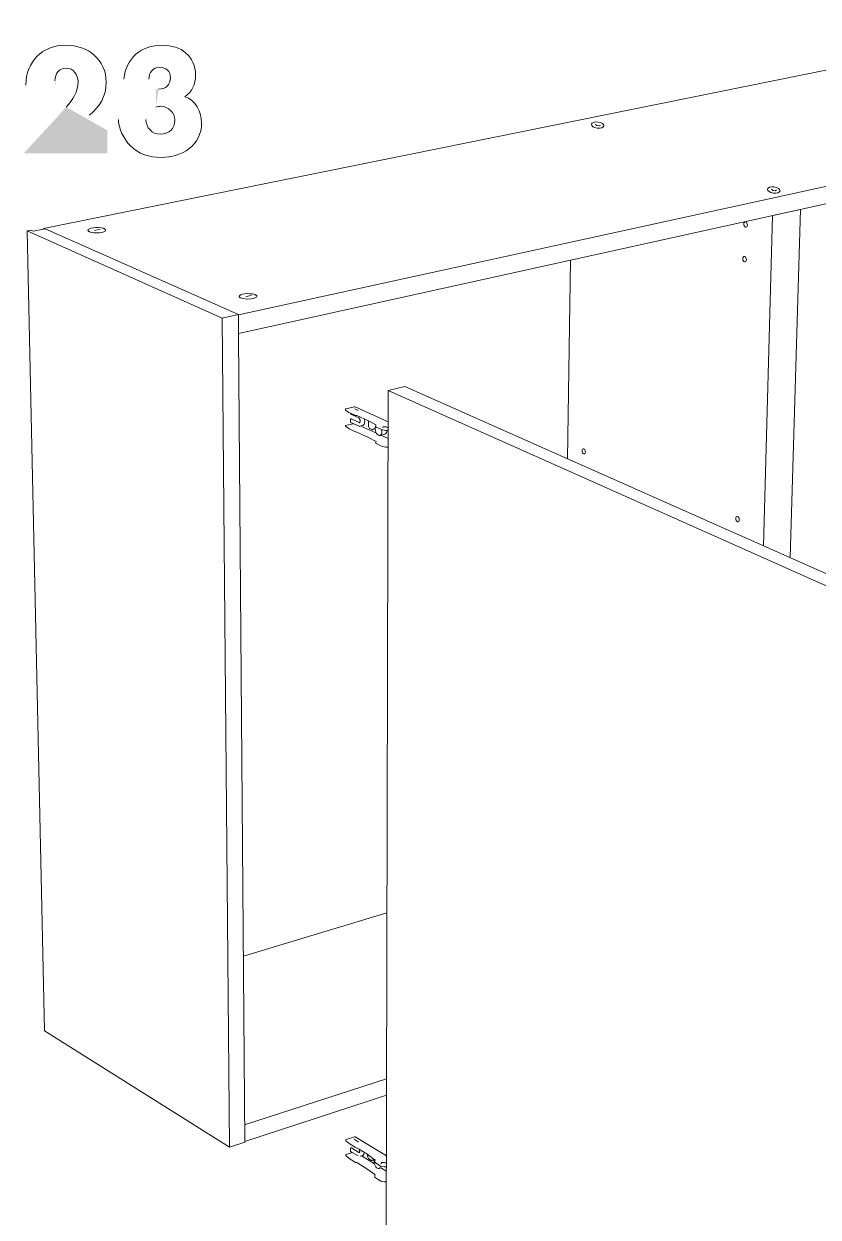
# Model space of a CAD drawing. Header units: metres. Extents: x -6.4 to 35.9, y -8.9 to 6.5.
# Drawn here: x 13.987 to 14.923, y -5.083 to -3.677 of the extents above; entities that cross this region are included whole.
import ezdxf

# ---------------------------------------------------------------- set-up
doc = ezdxf.new("R2010")
doc.units = ezdxf.units.M
doc.header["$MEASUREMENT"] = 0
doc.layers.add('PDF14_Geometry_Num_Penna__7_Num_Penna__7_Num_Penna__7_Num_Penna__7', color=7, linetype='Continuous', lineweight=18)

msp = doc.modelspace()

# ---------------------------------------------------------------- hatches: boundary and pattern name
at = {"layer": 'PDF14_Geometry_Num_Penna__7_Num_Penna__7_Num_Penna__7_Num_Penna__7', "linetype": 'Continuous', "lineweight": 18}
for points in [[(14.0241, -3.7443, 0.043731), (14.0246, -3.7495)], [(14.1462, -3.7542), (14.143, -3.7542), (14.143, -3.7754)], [(14.0374, -3.7753), (13.9875, -3.8296), (14.0857, -3.8296), (14.0857, -3.8027)]]:
    msp.add_hatch(color=7, dxfattribs=at).paths.add_polyline_path(points)

# ---------------------------------------------------------------- linework, layer by layer
at = {"layer": 'PDF14_Geometry_Num_Penna__7_Num_Penna__7_Num_Penna__7_Num_Penna__7', "color": 7, "linetype": 'Continuous', "lineweight": 18, "flags": 128}
for points in [[(15.2019, -3.6772), (14.0104, -3.9182), (14.0104, -3.919)], [(14.2402, -4.0201), (15.4473, -3.7562)], [(14.2403, -4.0421), (15.4462, -3.7756)], [(14.6621, -3.7969), (14.6608, -3.7956)], [(14.6652, -3.7973), (14.6621, -3.7969)], [(14.6667, -3.7964), (14.6652, -3.7973)], [(14.8696, -3.8734), (14.8683, -3.8721)], [(14.8726, -3.8738), (14.8696, -3.8734)], [(14.8742, -3.8729), (14.8726, -3.8738)], [(14.8695, -3.9031), (14.8586, -4.2922)], [(14.9024, -3.8958), (14.8695, -3.903)], [(14.8901, -4.3061), (14.9024, -3.8958)], [(13.996, -3.9203), (13.9912, -3.9212)], [(13.9912, -3.9212), (14.221, -4.0239)], [(14.0117, -4.8635), (13.9912, -3.9212)], [(14.0127, -3.9186), (13.9986, -3.9214), (13.996, -3.9203)], [(14.0104, -3.9182), (14.0116, -3.9188)], [(14.0127, -3.9186), (14.2402, -4.0197), (14.2404, -4.0447)], [(14.0647, -3.9223), (14.0642, -3.922), (14.0638, -3.9218), (14.0634, -3.9215), (14.0632, -3.9212), (14.063, -3.9209), (14.063, -3.9206)], [(14.0706, -3.9207), (14.0773, -3.9193)], [(14.081, -3.9181), (14.0811, -3.9181), (14.0812, -3.9181), (14.0812, -3.9181), (14.0813, -3.9181), (14.0814, -3.9181), (14.0815, -3.9181)], [(14.0837, -3.92), (14.0835, -3.9197), (14.0833, -3.9194), (14.083, -3.9191), (14.0826, -3.9189), (14.0822, -3.9186), (14.0818, -3.9184), (14.0815, -3.9183), (14.0815, -3.9181)], [(14.6314, -3.9556), (14.628, -4.1898)], [(14.2429, -4.0002), (14.2423, -3.9999), (14.2419, -3.9997), (14.2416, -3.9994), (14.2414, -3.9991), (14.2412, -3.9988), (14.2412, -3.9985)], [(14.2488, -3.9986), (14.2555, -3.9972)], [(14.2592, -3.996), (14.2593, -3.996), (14.2594, -3.996), (14.2594, -3.996), (14.2595, -3.996), (14.2596, -3.996), (14.2597, -3.996)], [(14.2619, -3.9979), (14.2617, -3.9976), (14.2615, -3.9973), (14.2612, -3.997), (14.2608, -3.9968), (14.2604, -3.9965), (14.26, -3.9963), (14.2597, -3.9962), (14.2597, -3.996)], [(14.2402, -4.0197), (14.221, -4.0239)], [(14.221, -4.0239), (14.2296, -5.0008)], [(14.2404, -4.0447), (14.2477, -4.9949), (14.2296, -5.0008), (14.0117, -4.8635)], [(14.4361, -4.1046), (14.4167, -4.1091), (14.4143, -5.1094)], [(15.024, -4.3656), (14.4361, -4.1046)], [(14.9644, -5.4552), (15.004, -4.3712), (14.4167, -4.1091)], [(14.3662, -4.1312), (14.3663, -4.1311), (14.3663, -4.131), (14.3664, -4.1309), (14.3666, -4.1308), (14.3665, -4.1308), (14.3664, -4.1308)], [(14.3664, -4.1308), (14.3664, -4.1308), (14.3664, -4.1308), (14.3664, -4.1308), (14.3664, -4.1309), (14.3663, -4.1309), (14.3663, -4.1309), (14.3663, -4.1309), (14.3663, -4.1309), (14.3663, -4.1309), (14.3662, -4.131), (14.3662, -4.131), (14.3662, -4.131), (14.3662, -4.1311), (14.3662, -4.1311), (14.3662, -4.1311), (14.3662, -4.1312), (14.3662, -4.1312), (14.3662, -4.1312)], [(14.3662, -4.1322), (14.3662, -4.1322), (14.3662, -4.1323), (14.3662, -4.1312)], [(14.3704, -4.135), (14.3663, -4.1323)], [(14.3666, -4.1308), (14.3771, -4.1284)], [(14.3777, -4.1284), (14.3776, -4.1284), (14.3775, -4.1283), (14.3774, -4.1283), (14.3773, -4.1283), (14.3771, -4.1283), (14.377, -4.1283), (14.377, -4.1283), (14.3771, -4.1284)], [(14.3771, -4.1284), (14.3774, -4.1283), (14.3776, -4.1284)], [(14.3773, -4.1307), (14.3814, -4.1328)], [(14.4166, -4.1461), (14.3777, -4.1284)], [(14.3722, -4.1367), (14.3722, -4.1358), (14.3704, -4.135)], [(14.3723, -4.1358), (14.3723, -4.1368), (14.3722, -4.1368), (14.3722, -4.1367)], [(14.3796, -4.1387), (14.3782, -4.1386), (14.3722, -4.1358)], [(14.3722, -4.1468), (14.3722, -4.143), (14.3722, -4.1429), (14.3722, -4.1429), (14.3722, -4.1429), (14.3722, -4.1429), (14.3722, -4.1428), (14.3722, -4.1428), (14.3723, -4.1428), (14.3723, -4.1427), (14.3723, -4.1427), (14.3724, -4.1427), (14.3724, -4.1427), (14.3724, -4.1427), (14.3724, -4.1426), (14.3724, -4.1426), (14.3725, -4.1426), (14.3725, -4.1426)], [(14.3752, -4.1482), (14.3723, -4.1469), (14.3722, -4.1468), (14.3722, -4.1467)], [(14.3725, -4.1426), (14.3725, -4.1426), (14.3726, -4.1426), (14.3724, -4.1427), (14.3723, -4.1429), (14.3723, -4.143)], [(14.3826, -4.1473), (14.3829, -4.1471), (14.3831, -4.1467), (14.3833, -4.1463), (14.3835, -4.1459), (14.3835, -4.1454), (14.3835, -4.1448), (14.3835, -4.1442), (14.3833, -4.1436), (14.3831, -4.143), (14.3829, -4.1425), (14.3826, -4.142), (14.3823, -4.1416), (14.382, -4.1412), (14.3725, -4.137)], [(14.3725, -4.1426), (14.3731, -4.1425), (14.3731, -4.1425), (14.3732, -4.1425), (14.3732, -4.1425), (14.3732, -4.1425), (14.3733, -4.1425), (14.3733, -4.1425)], [(14.3732, -4.1425), (14.3726, -4.1426)], [(14.3826, -4.1468), (14.3826, -4.1467), (14.3825, -4.1468), (14.3732, -4.1425)], [(14.3935, -4.1451), (14.3796, -4.1387)], [(14.3829, -4.1468), (14.3828, -4.1469), (14.3827, -4.1469), (14.3826, -4.147), (14.3824, -4.147), (14.3821, -4.147)], [(14.3933, -4.145), (14.3933, -4.1507)], [(14.3942, -4.1455), (14.3935, -4.1451)], [(14.4013, -4.1547), (14.4013, -4.1539), (14.4013, -4.1532), (14.4014, -4.1524), (14.4016, -4.1518), (14.4018, -4.1512), (14.402, -4.1506), (14.402, -4.1498), (14.3942, -4.1455)], [(14.3662, -4.1504), (14.3662, -4.1504), (14.3663, -4.1504), (14.3753, -4.1483)], [(14.3662, -4.1514), (14.3662, -4.1504)], [(14.3706, -4.1544), (14.3705, -4.1543), (14.3704, -4.1541), (14.3662, -4.1514)], [(14.3783, -4.158), (14.3706, -4.1544)], [(14.3752, -4.1482), (14.3831, -4.1515)], [(14.3797, -4.1582), (14.3784, -4.158)], [(14.3936, -4.1646), (14.3797, -4.1582)], [(14.3833, -4.1513), (14.3863, -4.1506)], [(14.3843, -4.1511), (14.3864, -4.1521)], [(14.3864, -4.1521), (14.4027, -4.1596)], [(14.3936, -4.1519), (14.3935, -4.1515), (14.3933, -4.1511), (14.3933, -4.1507)], [(14.3938, -4.152), (14.3945, -4.1536), (14.3947, -4.1538), (14.3949, -4.1539), (14.3982, -4.1554)], [(14.3982, -4.1554), (14.3987, -4.1552)], [(14.3988, -4.1552), (14.3986, -4.1553), (14.3984, -4.1554), (14.3982, -4.1553)], [(14.4013, -4.1548), (14.4004, -4.1544), (14.4005, -4.1544), (14.4007, -4.1544)], [(14.3936, -4.1646), (14.4023, -4.1694), (14.402, -4.1702)], [(14.402, -4.1713), (14.402, -4.1702), (14.402, -4.1702), (14.402, -4.1702)], [(14.4024, -4.1717), (14.4022, -4.1716), (14.402, -4.1715), (14.402, -4.1713)], [(14.408, -4.162), (14.4165, -4.1659)], [(14.246, -4.7757), (14.4152, -4.7246)], [(14.4148, -4.9201), (14.2475, -4.9742)], [(14.4147, -4.9394), (14.2477, -4.9939)], [(14.367, -4.9917), (14.377, -4.9884)], [(14.3777, -4.9884), (14.3776, -4.9884), (14.3775, -4.9884), (14.3774, -4.9883), (14.3772, -4.9883), (14.3771, -4.9883), (14.377, -4.9883), (14.3768, -4.9884), (14.3769, -4.9884), (14.377, -4.9884)], [(14.377, -4.9884), (14.3772, -4.9883), (14.3775, -4.9884), (14.3777, -4.9884)], [(14.4145, -5.0109), (14.3777, -4.9884)], [(14.3669, -4.9917), (14.3668, -4.9917), (14.3668, -4.9917), (14.3668, -4.9917), (14.3668, -4.9917), (14.3667, -4.9917), (14.3667, -4.9918), (14.3667, -4.9918), (14.3667, -4.9918), (14.3667, -4.9918), (14.3667, -4.9919), (14.3666, -4.9919), (14.3666, -4.9919), (14.3666, -4.9919), (14.3666, -4.992), (14.3666, -4.992), (14.3666, -4.992), (14.3667, -4.9921)], [(14.3666, -4.9929), (14.3666, -4.993), (14.3667, -4.993), (14.3667, -4.9921)], [(14.3667, -4.9921), (14.3667, -4.9919), (14.3667, -4.9918), (14.3668, -4.9917), (14.367, -4.9917), (14.3669, -4.9917), (14.3669, -4.9917)], [(14.3707, -4.9965), (14.3667, -4.993)], [(14.3823, -5.0031), (14.3794, -5.0013), (14.3781, -5.001), (14.3707, -4.9965)], [(14.3726, -5.0017), (14.3727, -5.0017), (14.3727, -5.0017), (14.3726, -5.0018), (14.3725, -5.002), (14.3724, -5.0021)], [(14.3724, -5.0055), (14.3724, -5.002), (14.3724, -5.002), (14.3724, -5.002), (14.3724, -5.0019), (14.3724, -5.0019), (14.3724, -5.0019), (14.3724, -5.0019), (14.3724, -5.0019), (14.3724, -5.0018), (14.3725, -5.0018), (14.3725, -5.0018), (14.3725, -5.0018), (14.3725, -5.0017), (14.3725, -5.0017), (14.3726, -5.0017), (14.3726, -5.0017)], [(14.3726, -5.0017), (14.3732, -5.0015), (14.3732, -5.0015), (14.3732, -5.0015), (14.3733, -5.0015), (14.3733, -5.0015), (14.3734, -5.0015), (14.3734, -5.0015), (14.3734, -5.0015), (14.3734, -5.0016), (14.3735, -5.0016)], [(14.3733, -5.0016), (14.3727, -5.0017)], [(14.3823, -5.007), (14.3822, -5.007), (14.3821, -5.007), (14.3733, -5.0016)], [(14.3815, -4.9942), (14.3814, -4.9941), (14.3812, -4.9942), (14.3767, -4.9914)], [(14.3926, -5.0094), (14.3823, -5.0031)], [(14.3828, -5.007), (14.3828, -5.007), (14.3829, -5.0068), (14.3829, -5.0066), (14.383, -5.0064), (14.3831, -5.006), (14.3831, -5.0057), (14.383, -5.0053), (14.3829, -5.0048), (14.3829, -5.0045), (14.3828, -5.0043), (14.3827, -5.004), (14.3826, -5.0037), (14.3825, -5.0034), (14.3823, -5.0032), (14.3823, -5.0031)], [(14.3667, -5.0093), (14.3667, -5.0094), (14.3744, -5.0068)], [(14.3667, -5.0103), (14.3667, -5.0093)], [(14.3707, -5.014), (14.3667, -5.0105)], [(14.3782, -5.0186), (14.3708, -5.014)], [(14.3743, -5.0068), (14.3724, -5.0056), (14.3724, -5.0055), (14.3724, -5.0055)], [(14.3743, -5.0068), (14.3813, -5.011)], [(14.3782, -5.0186), (14.3795, -5.0188), (14.3795, -5.0188)], [(14.3826, -5.0072), (14.3824, -5.0071), (14.3821, -5.007)], [(14.3824, -5.0073), (14.3825, -5.0072), (14.3826, -5.0072), (14.3827, -5.0071), (14.3828, -5.007)], [(14.3835, -5.0114), (14.3863, -5.0105)], [(14.385, -5.0109), (14.3858, -5.0114)], [(14.4005, -5.0204), (14.3858, -5.0114), (14.3858, -5.011), (14.3857, -5.0107)], [(14.3863, -5.0105), (14.3867, -5.0103), (14.3871, -5.01), (14.3874, -5.0096), (14.3877, -5.0092), (14.3879, -5.0087), (14.3881, -5.0081), (14.3882, -5.0074), (14.3882, -5.0067)], [(14.3924, -5.0093), (14.3924, -5.0113)], [(14.3927, -5.0125), (14.3925, -5.0121), (14.3925, -5.0117), (14.3924, -5.0113)], [(14.3933, -5.0099), (14.3926, -5.0094)], [(14.3934, -5.0139), (14.3927, -5.0125)], [(14.4003, -5.0152), (14.3933, -5.0099)], [(14.3934, -5.0139), (14.3936, -5.0141), (14.3937, -5.0143), (14.394, -5.0145), (14.397, -5.0164)], [(14.397, -5.0164), (14.3976, -5.0162)], [(14.3982, -5.0159), (14.3983, -5.0159), (14.3986, -5.0159)], [(14.3986, -5.0159), (14.3992, -5.0158)], [(14.3987, -5.0157), (14.3989, -5.0157), (14.3991, -5.0158)], [(14.3995, -5.0158), (14.4001, -5.0161), (14.4002, -5.0156), (14.4003, -5.0152)], [(14.4009, -5.0157), (14.4003, -5.0152)], [(14.3795, -5.0188), (14.3927, -5.027), (14.3927, -5.027)], [(14.401, -5.0332), (14.4009, -5.0332), (14.4009, -5.033), (14.3926, -5.0268)], [(14.4012, -5.0327), (14.401, -5.0333)], [(14.4078, -5.0249), (14.4145, -5.029)], [(14.4082, -5.0202), (14.4082, -5.0199), (14.4082, -5.0196), (14.4083, -5.0194), (14.4086, -5.0192), (14.4089, -5.019), (14.4093, -5.0188)], [(14.4082, -5.0198), (14.4082, -5.0202)], [(14.401, -5.0332), (14.401, -5.0333), (14.4007, -5.0347)], [(14.4007, -5.0358), (14.4007, -5.0348), (14.4007, -5.0348), (14.4007, -5.0347)], [(14.4011, -5.0363), (14.4008, -5.0362), (14.4007, -5.036), (14.4007, -5.0358)]]:
    msp.add_lwpolyline(points, dxfattribs=at)
for points in [[(14.3722, -4.1367), (14.3722, -4.1368), (14.3722, -4.1368), (14.3722, -4.1368), (14.3722, -4.1369), (14.3722, -4.1369), (14.3722, -4.1369), (14.3722, -4.1369), (14.3723, -4.1369), (14.3723, -4.137), (14.3723, -4.137), (14.3723, -4.137), (14.3724, -4.137), (14.3724, -4.137), (14.3724, -4.137), (14.3724, -4.137), (14.3723, -4.1369)], [(14.3723, -4.143), (14.3722, -4.143)], [(14.3733, -4.1425), (14.3732, -4.1425), (14.3732, -4.1425), (14.3731, -4.1425)], [(14.3817, -4.1413), (14.3816, -4.1412)], [(14.3828, -4.1468), (14.3826, -4.1468)], [(14.3662, -4.1513), (14.3662, -4.1514), (14.3662, -4.1514), (14.3662, -4.1515), (14.3662, -4.1515), (14.3662, -4.1515), (14.3662, -4.1515), (14.3663, -4.1515), (14.3663, -4.1516), (14.3663, -4.1516), (14.3663, -4.1516), (14.3663, -4.1516), (14.3663, -4.1516), (14.3664, -4.1516), (14.3664, -4.1517), (14.3663, -4.1516)], [(14.3662, -4.1513), (14.3662, -4.1514)], [(14.3987, -4.1552), (14.3987, -4.1552)], [(14.3991, -4.1547), (14.3993, -4.1546)], [(14.4, -4.1544), (14.3994, -4.1545), (14.3996, -4.1545)], [(14.4007, -4.1544), (14.4006, -4.1544), (14.4005, -4.1544), (14.4004, -4.1544), (14.4003, -4.1543), (14.4001, -4.1544), (14.4, -4.1544), (14.4002, -4.1544)], [(14.4014, -4.1552), (14.4012, -4.1552)], [(14.402, -4.1506), (14.4021, -4.1505)], [(14.4023, -4.15), (14.4023, -4.1499)], [(14.4023, -4.1692), (14.4023, -4.1692)], [(14.4026, -4.172), (14.4025, -4.1719)], [(14.3667, -4.993), (14.3667, -4.993)], [(14.3724, -5.0021), (14.3724, -5.0021)], [(14.3735, -5.0016), (14.3734, -5.0015), (14.3733, -5.0016), (14.3732, -5.0015)], [(14.3666, -5.0102), (14.3666, -5.0103), (14.3666, -5.0103), (14.3667, -5.0103), (14.3667, -5.0104), (14.3667, -5.0104), (14.3667, -5.0104), (14.3667, -5.0105), (14.3667, -5.0105), (14.3667, -5.0105), (14.3667, -5.0104)], [(14.3666, -5.0102), (14.3666, -5.0103)], [(14.3823, -5.007), (14.3825, -5.0071), (14.3826, -5.0071)], [(14.3976, -5.0162), (14.3977, -5.0162)], [(14.3977, -5.0163), (14.3976, -5.0162)], [(14.398, -5.016), (14.398, -5.0159)], [(14.3991, -5.0158), (14.3993, -5.0157)], [(14.4, -5.0168), (14.3999, -5.0168)], [(14.4011, -5.0158), (14.401, -5.0158)], [(14.3927, -5.027), (14.3926, -5.0269)], [(14.4116, -5.0236), (14.4115, -5.0237)], [(14.4011, -5.0332), (14.401, -5.0331)], [(14.4012, -5.0365), (14.4011, -5.0365)]]:
    msp.add_lwpolyline(points, close=True, dxfattribs=at)
for points in [[(14.4166, -4.1562), (14.4161, -4.1562, -0.094588), (14.4078, -4.1549), (14.4024, -4.1524), (14.4022, -4.1523), (14.4021, -4.1522), (14.402, -4.152), (14.402, -4.151), (14.402, -4.1509), (14.402, -4.1509), (14.402, -4.1509), (14.402, -4.1508), (14.4021, -4.1508)], [(14.4068, -4.1623), (14.4128, -4.1608, 0.317063), (14.4151, -4.1562)], [(14.4098, -4.1528, -0.293951), (14.4158, -4.1527), (14.4158, -4.1531)], [(14.4024, -4.1717), (14.4078, -4.1742), (14.4078, -4.1744), (14.4079, -4.1745, 0.095097), (14.4161, -4.1758), (14.4165, -4.1758)], [(14.4145, -5.0237), (14.4141, -5.0237, -0.133216), (14.4062, -5.0221), (14.4011, -5.0189), (14.4009, -5.0188), (14.4007, -5.0186), (14.4007, -5.0184), (14.4007, -5.0174), (14.4007, -5.0174), (14.4007, -5.0174), (14.4007, -5.0173), (14.4007, -5.0173), (14.4007, -5.0172), (14.4012, -5.0152), (14.4012, -5.0152)], [(14.4012, -5.0365), (14.4061, -5.0395), (14.4062, -5.0396), (14.4062, -5.0397, 0.139534), (14.414, -5.0413), (14.4145, -5.0413)]]:
    msp.add_lwpolyline(points, format="xyb", dxfattribs=at)
at = {"layer": 'PDF14_Geometry_Num_Penna__7_Num_Penna__7_Num_Penna__7_Num_Penna__7', "color": 7, "linetype": 'Continuous', "lineweight": 18}
for centre, major_axis, ratio, start_param, end_param in [((14.0735, -3.9205), (-0.0105, 0), 0.319702, 3.92239, 6.314986), ((14.0732, -3.9204), (0.0105, 0), 0.301892, 3.763492, 6.278227), ((14.2517, -3.9984), (-0.0105, 0), 0.318467, 3.923657, 6.31829), ((14.2515, -3.9983), (0.0105, 0), 0.300361, 3.749497, 6.280398), ((14.3856, -4.1446), (-0.00055, 0.00602), 0.54847, 3.188338, 4.964619), ((14.4052, -4.1557), (-0.00157, 0.00655), 0.55075, 1.289864, 4.641326), ((14.4037, -5.0196), (-0.00197, 0.00608), 0.525049, 0.807315, 4.013211), ((14.4111, -5.0197), (-0.00271, 0.00007), 0.434757, 3.163736, 5.449938)]:
    msp.add_ellipse(centre, major_axis=major_axis, ratio=ratio, start_param=start_param, end_param=end_param, dxfattribs=at)
for centre, major_axis, ratio in [((14.8376, -3.9136), (-0.0007, 0.00329), 0.611299), ((14.8365, -3.9545), (-0.00074, 0.00325), 0.617274), ((14.647, -4.1809), (-0.00077, 0.00309), 0.583722), ((14.8281, -4.2607), (-0.00084, 0.00319), 0.596417)]:
    msp.add_ellipse(centre, major_axis=major_axis, ratio=ratio, dxfattribs=at)
for points in [[(14.0372, -3.7024), (14.0084, -3.7024), (13.9905, -3.7214), (13.9896, -3.7495)], [(14.0844, -3.7459), (14.0844, -3.7193), (14.0629, -3.7024), (14.0372, -3.7024)], [(14.1506, -3.7024), (14.1381, -3.7024), (14.1273, -3.706), (14.1195, -3.713)], [(14.1897, -3.738), (14.1897, -3.7151), (14.1725, -3.7024), (14.1506, -3.7024)], [(14.1195, -3.713), (14.1117, -3.7199), (14.1065, -3.7297), (14.1052, -3.7425)], [(14.0241, -3.7443), (14.0241, -3.736), (14.0288, -3.7294), (14.0374, -3.7294)], [(14.0374, -3.7294), (14.0458, -3.7294), (14.0514, -3.7375), (14.0514, -3.7453)], [(14.1347, -3.7425), (14.1346, -3.7346), (14.1396, -3.7284), (14.1477, -3.7284)], [(14.1477, -3.7284), (14.1548, -3.7284), (14.1602, -3.7332), (14.1602, -3.7407)], [(14.1769, -3.7631), (14.1858, -3.7581), (14.1897, -3.7477), (14.1897, -3.738)], [(14.0514, -3.7453), (14.0514, -3.7564), (14.0446, -3.7675), (14.0374, -3.7753)], [(14.0647, -3.785), (14.0771, -3.7736), (14.0844, -3.7634), (14.0844, -3.7459)], [(14.1602, -3.7407), (14.1602, -3.7491), (14.1544, -3.7542), (14.1462, -3.7542)], [(14.1968, -3.7939), (14.1968, -3.7814), (14.1899, -3.7665), (14.1769, -3.7631)], [(14.143, -3.7754), (14.1448, -3.7749), (14.1466, -3.7744), (14.1485, -3.7744)], [(14.1485, -3.7744), (14.1574, -3.7744), (14.1654, -3.7816), (14.1654, -3.7908)], [(14.0989, -3.7899), (14.0986, -3.8006), (14.1055, -3.8132), (14.1128, -3.8207)], [(14.1484, -3.8072), (14.1383, -3.8072), (14.1313, -3.7996), (14.1313, -3.7899)], [(14.1654, -3.7908), (14.1654, -3.8007), (14.1581, -3.8072), (14.1484, -3.8072)], [(14.1493, -3.8345), (14.1737, -3.8345), (14.1968, -3.8207), (14.1968, -3.7939)], [(14.656, -3.7956), (14.6558, -3.7976), (14.6589, -3.7996), (14.6629, -3.8002)], [(14.6638, -3.7929), (14.6598, -3.7923), (14.6563, -3.7936), (14.656, -3.7956)], [(14.6707, -3.7974), (14.671, -3.7954), (14.6679, -3.7934), (14.6638, -3.7929)], [(14.658, -3.7983), (14.658, -3.7983), (14.658, -3.7984), (14.6581, -3.7984)], [(14.6629, -3.8002), (14.667, -3.8007), (14.6705, -3.7994), (14.6707, -3.7974)], [(14.1128, -3.8207), (14.1227, -3.8307), (14.1354, -3.8345), (14.1493, -3.8345)], [(14.8635, -3.8721), (14.8632, -3.8741), (14.8663, -3.8761), (14.8704, -3.8766)], [(14.8713, -3.8693), (14.8672, -3.8688), (14.8637, -3.87), (14.8635, -3.8721)], [(14.8655, -3.8748), (14.8655, -3.8748), (14.8655, -3.8749), (14.8655, -3.8749)], [(14.8704, -3.8766), (14.8744, -3.8771), (14.8779, -3.8759), (14.8782, -3.8739)], [(14.8782, -3.8739), (14.8784, -3.8719), (14.8753, -3.8698), (14.8713, -3.8693)]]:
    msp.add_open_spline(points, degree=3, dxfattribs=at)

doc.saveas('drawing.dxf')
